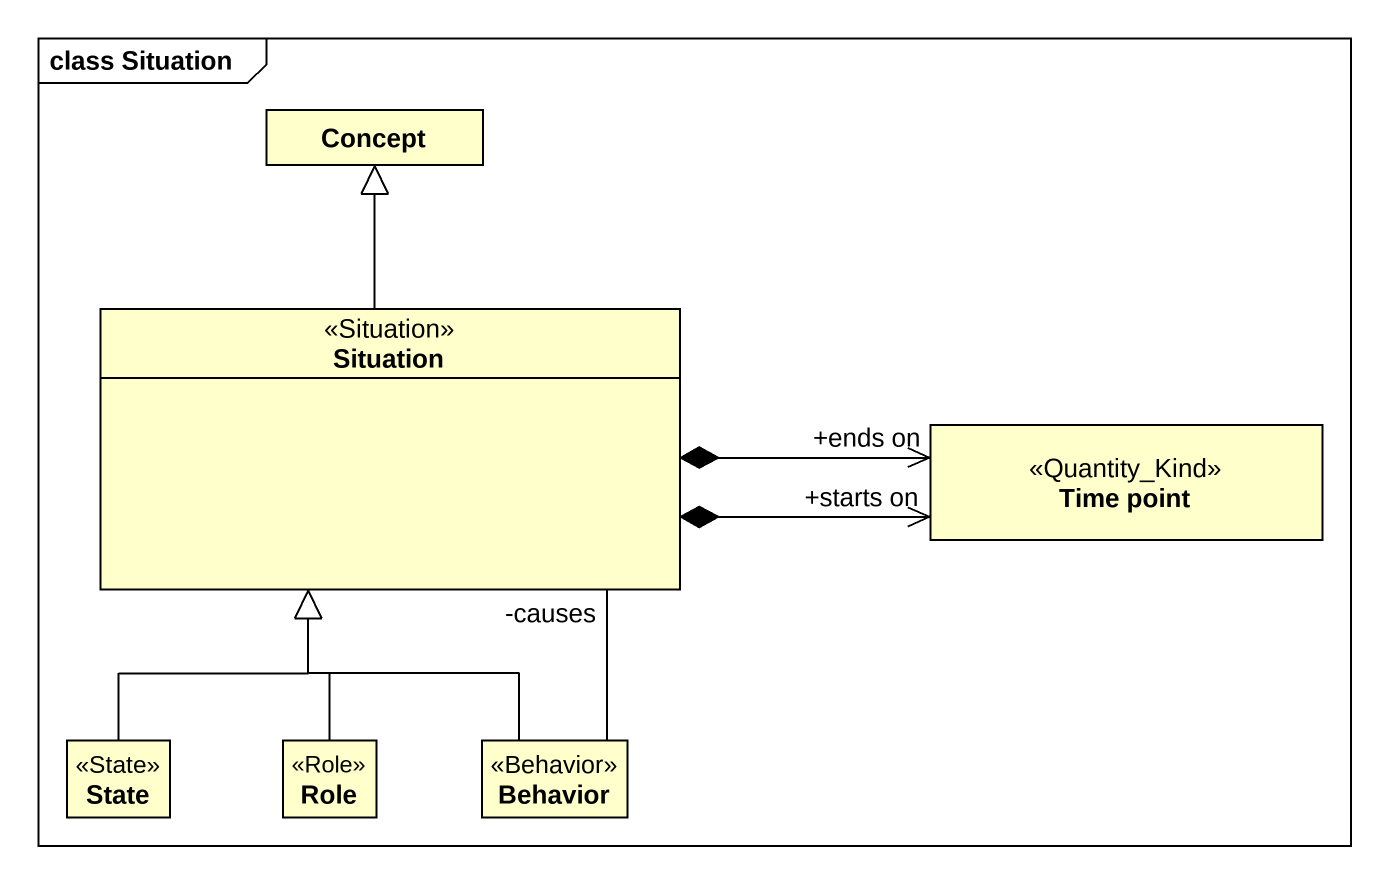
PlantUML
@startuml
mainframe class Situation
hide circle
hide empty members
class Concept
class Situation <<Situation>>
class "Time point" as Time_point <<Quantity_Kind>>
class "State" as State_ <<State>>
class Role <<Role>>
class Behavior <<Behavior>>
Situation -up-|> Concept
Situation *-right-> "+starts on" Time_point
Situation *-right-> "+ends on" Time_point
State_ -up-|> Situation
Role -up-|> Situation
Behavior -up-|> Situation
Behavior -up- "-causes" Situation
@enduml
